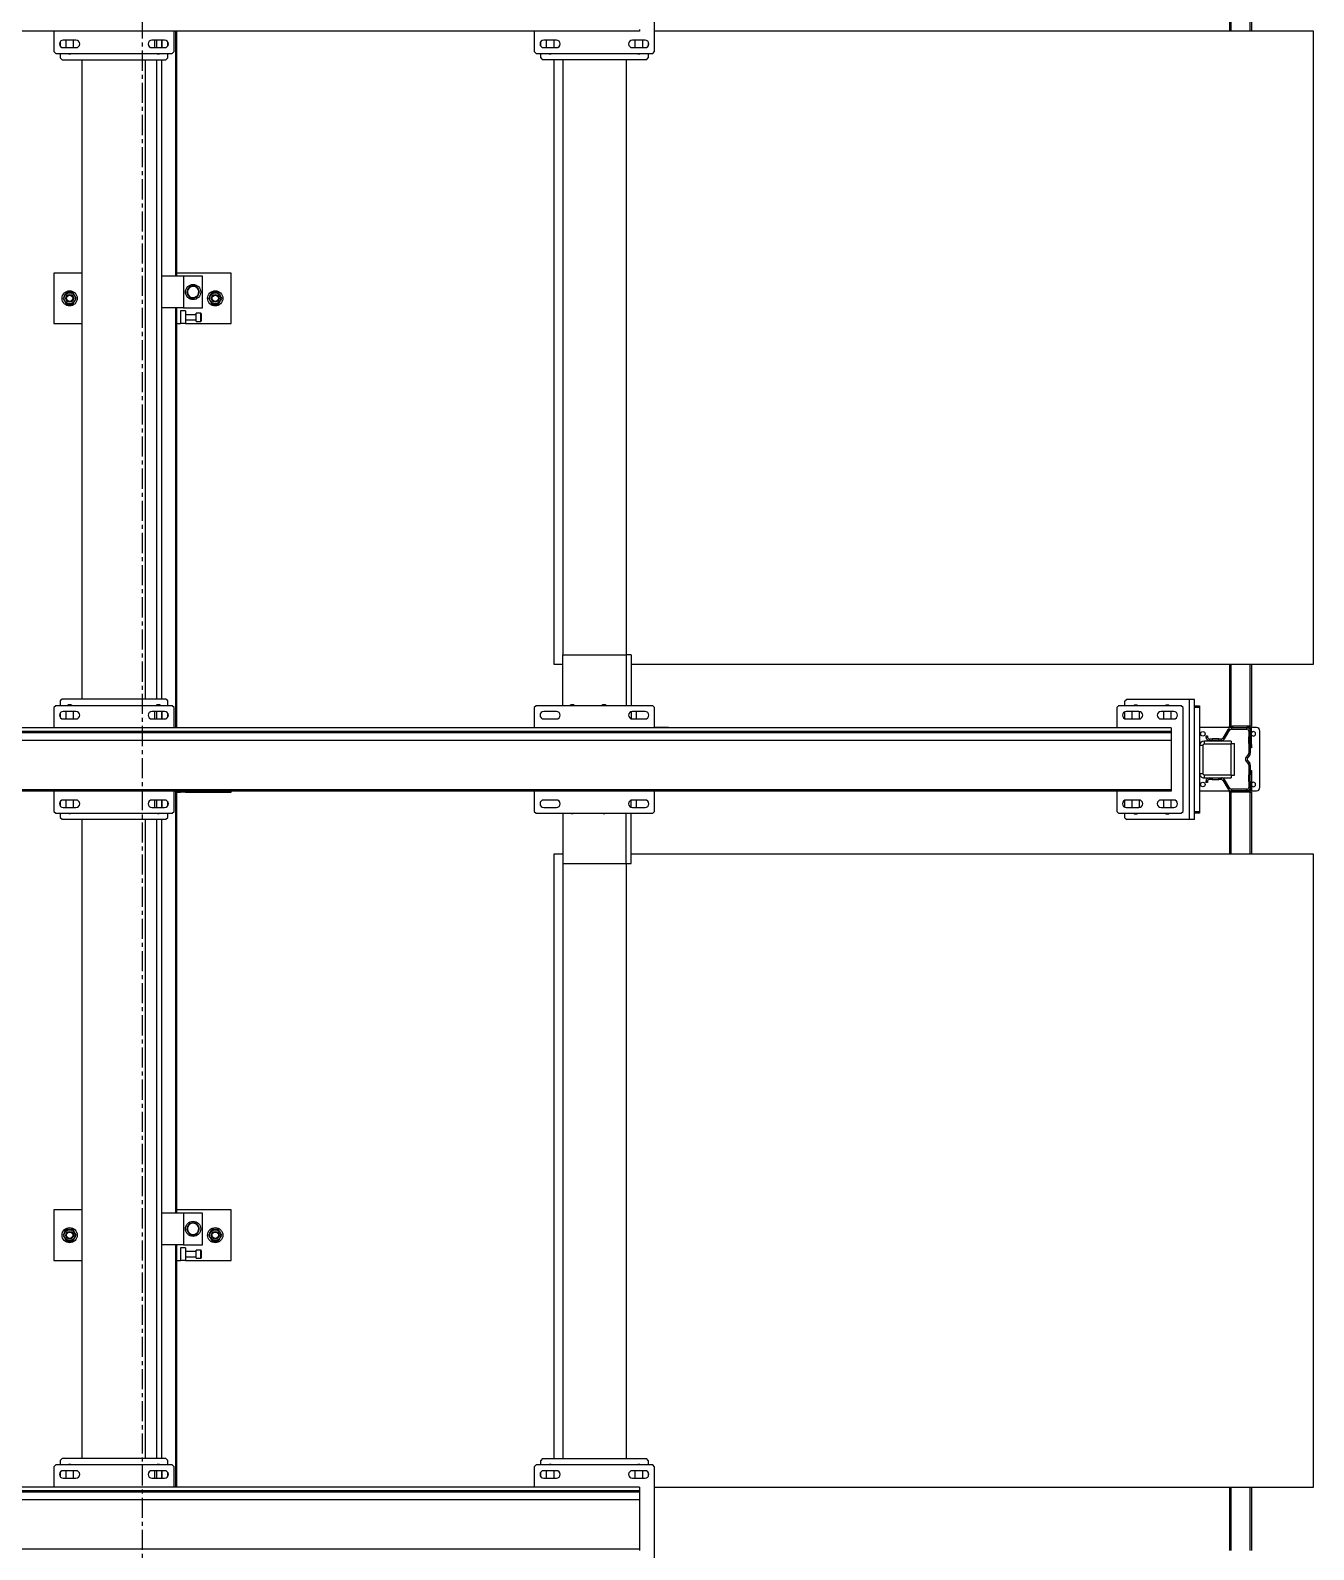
# Model space of a CAD drawing. Header units: millimetres. Extents: x 6622 to 532820, y 3370 to 359312.
# Drawn here: x 462973 to 465000, y 292841 to 295241 of the extents above; entities that cross this region are included whole.
import ezdxf

# ---------------------------------------------------------------- set-up
doc = ezdxf.new("R2010")
doc.units = ezdxf.units.MM
doc.linetypes.add('CENTER', pattern=[50.8, 31.75, -6.35, 6.35, -6.35])

# ---------------------------------------------------------------- blocks, each defined once
blk = doc.blocks.new('A$C6F3A12F4')
at = {"color": 2, "linetype": 'Continuous', "lineweight": 25}
for p, q in [((19385.2, 3700), (19385.2, 2659)), ((20385.2, 3700), (19385.2, 3700)), ((20385.2, 2622.1), (20385.2, 3700)), ((20685.2, 3700), (20685.2, 2622.1)), ((21685.2, 3700), (20685.2, 3700)), ((21685.2, 2659), (21685.2, 3700)), ((19285.2, 3602), (19385.2, 3602)), ((20385.2, 3602), (20483.2, 3602)), ((20483.2, 3599.5), (20483.2, 3602)), ((20485.2, 3610), (20485.2, 3601.8)), ((20486.2, 3602), (20486.2, 3600)), ((20512.2, 3602), (20486.2, 3602)), ((20580.2, 3615), (20490.2, 3615)), ((20512.2, 3600), (20512.2, 3602)), ((20512.2, 3602), (20517.2, 3602)), ((20517.2, 3602), (20517.2, 3600)), ((20553.2, 3600), (20553.2, 3602)), ((20553.2, 3602), (20558.2, 3602)), ((20558.2, 3602), (20558.2, 3600)), ((20558.2, 3602), (20584.2, 3602)), ((20584.2, 3600), (20584.2, 3602)), ((20585.2, 3601.8), (20585.2, 3610)), ((20587.2, 3599.5), (20587.2, 3602)), ((20587.2, 3602), (20685.2, 3602)), ((21685.2, 3602), (21785.2, 3602)), ((19285.2, 3599.5), (19385.2, 3599.5)), ((20385.2, 3599.5), (20483.2, 3599.5)), ((20483.2, 3599), (20483.2, 3599.5)), ((20485.2, 3599), (20483.2, 3599)), ((20483.2, 3599), (20483.2, 3572)), ((20485.2, 3599), (20485.2, 3594.5)), ((20487.7, 3594.5), (20485.2, 3594.5)), ((20485.2, 3570.1), (20485.2, 3594.5)), ((20490.7, 3600), (20486.2, 3600)), ((20487.7, 3570.1), (20487.7, 3594.5)), ((20490.7, 3600), (20490.7, 3597.5)), ((20490.7, 3600), (20499.8, 3600)), ((20490.7, 3597.5), (20499.8, 3597.5)), ((20499.8, 3600), (20499.8, 3597.5)), ((20510.6, 3600), (20499.8, 3600)), ((20510.6, 3597.5), (20499.8, 3597.5)), ((20510.6, 3597.5), (20510.6, 3600)), ((20510.6, 3600), (20525.8, 3600)), ((20510.6, 3597.5), (20525.8, 3597.5)), ((20525.8, 3597.5), (20525.8, 3600)), ((20529.2, 3598.8), (20527.6, 3596.8)), ((20527.6, 3596.8), (20531.8, 3593.5)), ((20529.2, 3598.8), (20533.3, 3595.5)), ((20531.8, 3593.5), (20533.3, 3595.5)), ((20537.1, 3595.5), (20541.2, 3598.8)), ((20537.1, 3595.5), (20538.6, 3593.5)), ((20538.6, 3593.5), (20542.8, 3596.8)), ((20542.8, 3596.8), (20541.2, 3598.8)), ((20544.6, 3600), (20544.6, 3597.5)), ((20544.6, 3600), (20559.8, 3600)), ((20544.6, 3597.5), (20559.8, 3597.5)), ((20559.8, 3600), (20559.8, 3597.5)), ((20570.6, 3600), (20559.8, 3600)), ((20570.6, 3597.5), (20559.8, 3597.5)), ((20570.6, 3600), (20579.7, 3600)), ((20570.6, 3597.5), (20570.6, 3600)), ((20570.6, 3597.5), (20579.7, 3597.5)), ((20579.7, 3600), (20584.2, 3600)), ((20579.7, 3597.5), (20579.7, 3600)), ((20582.7, 3594.5), (20582.7, 3570.1)), ((20585.2, 3594.5), (20582.7, 3594.5)), ((20587.2, 3599), (20585.2, 3599)), ((20585.2, 3599), (20585.2, 3594.5)), ((20585.2, 3594.5), (20585.2, 3570.1)), ((20587.2, 3599), (20587.2, 3599.5)), ((20587.2, 3599.5), (20685.2, 3599.5)), ((20587.2, 3599), (20587.2, 3572)), ((21685.2, 3599.5), (21785.2, 3599.5)), ((19285.2, 3569.5), (19385.2, 3569.5)), ((19285.2, 3567), (19385.2, 3567)), ((20385.2, 3569.5), (20483.2, 3569.5)), ((20385.2, 3567), (20483.2, 3567)), ((20483.2, 3572), (20485.2, 3572)), ((20483.2, 3567), (20483.2, 3572)), ((20485.2, 3567), (20483.2, 3567)), ((20485.2, 3570.1), (20485.2, 3567)), ((20485.2, 3570.1), (20487.7, 3570.1)), ((20485.2, 3567), (20485.2, 3520)), ((20489.1, 3567.5), (20487.8, 3565.4)), ((20501.8, 3556.9), (20487.8, 3565.4)), ((20503.1, 3559), (20489.1, 3567.5)), ((20501.8, 3556.9), (20503.1, 3559)), ((20503.2, 3550.3), (20503.2, 3554.3)), ((20505.7, 3554.3), (20503.2, 3554.3)), ((20505.7, 3550.3), (20505.7, 3554.3)), ((20506.7, 3569.9), (20511.7, 3569.9)), ((20506.7, 3569.9), (20506.7, 3526.9)), ((20560.7, 3574.9), (20510.7, 3574.9)), ((20510.7, 3569.9), (20510.7, 3574.9)), ((20560.7, 3569.9), (20510.7, 3569.9)), ((20511.7, 3569.9), (20511.7, 3526.9)), ((20559.7, 3526.9), (20559.7, 3569.9)), ((20559.7, 3569.9), (20564.7, 3569.9)), ((20560.7, 3569.9), (20560.7, 3574.9)), ((20564.7, 3526.9), (20564.7, 3569.9)), ((20567.2, 3554.3), (20564.7, 3554.3)), ((20567.2, 3554.3), (20567.2, 3550.3)), ((20581.3, 3567.5), (20567.3, 3559)), ((20567.3, 3559), (20568.6, 3556.9)), ((20582.6, 3565.4), (20568.6, 3556.9)), ((20582.6, 3565.4), (20581.3, 3567.5)), ((20582.7, 3570.1), (20585.2, 3570.1)), ((20585.2, 3572), (20587.2, 3572)), ((20585.2, 3567), (20585.2, 3570.1)), ((20587.2, 3567), (20585.2, 3567)), ((20585.2, 3520), (20585.2, 3567)), ((20587.2, 3572), (20587.2, 3567)), ((20587.2, 3569.5), (20685.2, 3569.5)), ((20587.2, 3567), (20685.2, 3567)), ((21685.2, 3569.5), (21785.2, 3569.5)), ((21685.2, 3567), (21785.2, 3567)), ((20498.2, 3530), (20498.2, 3532.5)), ((20498.2, 3532.5), (20500.2, 3532.5)), ((20498.2, 3530), (20500.2, 3530)), ((20500.2, 3530), (20500.2, 3532.5)), ((20505.7, 3550.3), (20503.2, 3550.3)), ((20503.2, 3550.3), (20503.2, 3539.5)), ((20503.2, 3539.5), (20505.7, 3539.5)), ((20503.2, 3535.5), (20503.2, 3539.5)), ((20503.2, 3535.5), (20505.7, 3535.5)), ((20505.7, 3550.3), (20505.7, 3539.5)), ((20505.7, 3535.5), (20505.7, 3539.5)), ((20567.2, 3550.3), (20564.7, 3550.3)), ((20564.7, 3539.5), (20567.2, 3539.5)), ((20564.7, 3535.5), (20567.2, 3535.5)), ((20567.2, 3539.5), (20567.2, 3550.3)), ((20567.2, 3539.5), (20567.2, 3535.5)), ((20570.2, 3532.5), (20570.2, 3530)), ((20570.2, 3532.5), (20572.2, 3532.5)), ((20570.2, 3530), (20572.2, 3530)), ((20572.2, 3532.5), (20572.2, 3530)), ((20630.7, 3511.9), (20440.7, 3511.9)), ((20440.7, 3511.9), (20440.7, 3503.9)), ((20450.7, 3511.9), (20450.7, 3519.9)), ((20450.7, 3519.9), (20453.7, 3519.9)), ((20453.7, 3519.9), (20453.7, 3511.9)), ((20453.7, 3519.9), (20617.7, 3519.9)), ((20506.7, 3526.9), (20511.7, 3526.9)), ((20513.7, 3524.9), (20513.7, 3519.9)), ((20513.7, 3524.9), (20557.7, 3524.9)), ((20557.7, 3519.9), (20557.7, 3524.9)), ((20559.7, 3526.9), (20564.7, 3526.9)), ((20617.7, 3511.9), (20617.7, 3519.9)), ((20617.7, 3519.9), (20620.7, 3519.9)), ((20620.7, 3519.9), (20620.7, 3511.9)), ((20630.7, 3511.9), (20630.7, 3503.9)), ((20630.7, 3503.9), (20440.7, 3503.9)), ((20440.7, 3503.9), (20440.7, 3404.9)), ((20453.7, 3494), (20450.7, 3491)), ((20450.7, 3491), (20450.7, 3392)), ((20617.7, 3494), (20453.7, 3494)), ((20620.7, 3491), (20617.7, 3494)), ((20620.7, 3392), (20620.7, 3491)), ((20630.7, 3503.9), (20630.7, 3404.9)), ((20459.7, 3479), (20459.7, 3459)), ((20471.7, 3474.9), (20459.7, 3474.9)), ((20459.7, 3462.9), (20471.7, 3462.9)), ((20471.7, 3459), (20471.7, 3479)), ((20485.7, 3475), (20485.7, 225)), ((20485.7, 3475), (20491.1, 3475)), ((20491.1, 225), (20491.1, 3475)), ((20491.1, 3475), (20493.7, 3475)), ((20493.7, 3475), (20493.7, 225)), ((20493.7, 3475), (20505.7, 3475)), ((20505.7, 3475), (20505.7, 225)), ((20505.7, 3475), (20583.1, 3475)), ((20583.1, 225), (20583.1, 3475)), ((20583.1, 3475), (20585.7, 3475)), ((20585.7, 3475), (20585.7, 225)), ((20599.7, 3479), (20599.7, 3459)), ((20611.7, 3474.9), (20599.7, 3474.9)), ((20599.7, 3462.9), (20611.7, 3462.9)), ((20611.7, 3459), (20611.7, 3479)), ((20459.7, 3424), (20459.7, 3404)), ((20459.7, 3412.9), (20471.7, 3412.9)), ((20471.6, 3424.9), (20459.8, 3424.9)), ((20471.7, 3404), (20471.7, 3424)), ((20599.7, 3424), (20599.7, 3404)), ((20599.7, 3412.9), (20611.7, 3412.9)), ((20611.6, 3424.9), (20599.8, 3424.9)), ((20611.7, 3404), (20611.7, 3424)), ((20440.7, 3404.9), (20443.7, 3401.9)), ((20450.7, 3401.9), (20443.7, 3401.9)), ((20450.7, 3392), (20453.7, 3389)), ((20453.7, 3389), (20485.7, 3389)), ((20471.3, 3401.9), (20460.1, 3401.9)), ((20585.7, 3389), (20617.7, 3389)), ((20611.3, 3401.9), (20600.1, 3401.9)), ((20617.7, 3389), (20620.7, 3392)), ((20627.7, 3401.9), (20620.7, 3401.9)), ((20627.7, 3401.9), (20630.7, 3404.9)), ((20485.2, 2680), (20485.2, 2659)), ((19417.2, 2659), (19253.2, 2659)), ((19399.2, 2644), (19399.2, 2624)), ((19399.2, 2640.1), (19411.2, 2640.1)), ((19402, 2649.1), (19408.4, 2649.1)), ((19411.2, 2624), (19411.2, 2644)), ((19420.2, 2656), (19417.2, 2659)), ((19420.2, 2472), (19420.2, 2656)), ((19420.2, 2649.1), (19427.2, 2649.1)), ((19430.2, 2646.1), (19427.2, 2649.1)), ((19430.2, 2646.1), (19430.2, 2482.1)), ((20453.7, 2659), (20450.7, 2656)), ((20450.7, 2656), (20450.7, 2472)), ((20485.7, 2659), (20453.7, 2659)), ((20459.7, 2644), (20459.7, 2624)), ((20471.7, 2624), (20471.7, 2644)), ((20617.7, 2659), (20585.7, 2659)), ((20599.7, 2644), (20599.7, 2624)), ((20611.7, 2624), (20611.7, 2644)), ((20620.7, 2656), (20617.7, 2659)), ((20620.7, 2472), (20620.7, 2656)), ((21643.2, 2649.1), (21640.2, 2646.1)), ((21640.2, 2482.1), (21640.2, 2646.1)), ((21643.2, 2649.1), (21650.2, 2649.1)), ((21653.2, 2659), (21650.2, 2656)), ((21650.2, 2656), (21650.2, 2472)), ((21817.2, 2659), (21653.2, 2659)), ((21659.2, 2644), (21659.2, 2624)), ((21659.2, 2640.1), (21671.2, 2640.1)), ((21662, 2649.1), (21668.4, 2649.1)), ((21671.2, 2624), (21671.2, 2644)), ((19382.6, 2635), (19385.2, 2635)), ((19385.2, 2635), (19385.2, 1065)), ((19411.2, 2628.1), (19399.2, 2628.1)), ((20370.2, 2622.1), (20370.2, 2614.1)), ((20370.2, 2622.1), (20450.7, 2622.1)), ((20459.7, 2630.1), (20471.7, 2630.1)), ((20460, 2622.1), (20471.4, 2622.1)), ((20599.7, 2630.1), (20611.7, 2630.1)), ((20611.4, 2622.1), (20600, 2622.1)), ((20700.2, 2622.1), (20620.7, 2622.1)), ((20700.2, 2614.1), (20700.2, 2622.1)), ((21671.2, 2628.1), (21659.2, 2628.1)), ((21685.2, 2635), (21685.2, 1065)), ((21685.2, 2635), (21690.6, 2635)), ((21690.6, 1065), (21690.6, 2635)), ((21690.6, 2635), (21693.2, 2635)), ((21693.2, 2635), (21693.2, 1065)), ((21693.2, 2635), (21705.2, 2635)), ((21705.2, 2635), (21705.2, 1065)), ((21705.2, 2635), (21782.6, 2635)), ((21782.6, 1065), (21782.6, 2635)), ((21782.6, 2635), (21785.2, 2635)), ((19430.2, 2614.1), (20370.2, 2614.1)), ((20370.2, 2614.1), (20450.7, 2614.1)), ((20370.2, 2514.1), (20370.2, 2614.1)), ((20700.2, 2614.1), (20620.7, 2614.1)), ((20700.2, 2514.1), (20700.2, 2614.1)), ((20700.2, 2614.1), (21640.2, 2614.1)), ((19399.2, 2504), (19399.2, 2484)), ((19399.2, 2500.1), (19411.2, 2500.1)), ((19399.2, 2500), (19411.2, 2500)), ((19411.2, 2484), (19411.2, 2504)), ((19430.2, 2514.1), (20370.2, 2514.1)), ((19430.2, 2500), (20385.2, 2500)), ((20450.7, 2514.1), (20370.2, 2514.1)), ((20385.2, 2500), (20385.2, 2514.1)), ((20459.7, 2504), (20459.7, 2484)), ((20471.7, 2484), (20471.7, 2504)), ((20599.7, 2504), (20599.7, 2484)), ((20611.7, 2484), (20611.7, 2504)), ((20620.7, 2514.1), (20700.2, 2514.1)), ((20685.2, 2514.1), (20685.2, 2500)), ((20685.2, 2500), (21640.2, 2500)), ((20700.2, 2514.1), (21640.2, 2514.1)), ((21659.2, 2504), (21659.2, 2484)), ((21659.2, 2500.1), (21671.2, 2500.1)), ((21659.2, 2500), (21671.2, 2500)), ((21671.2, 2484), (21671.2, 2504)), ((19411.2, 2488.1), (19399.2, 2488.1)), ((19408.7, 2479.1), (19401.7, 2479.1)), ((19427.2, 2479.1), (19420.2, 2479.1)), ((19427.2, 2479.1), (19430.2, 2482.1)), ((21640.2, 2482.1), (21643.2, 2479.1)), ((21650.2, 2479.1), (21643.2, 2479.1)), ((21671.2, 2488.1), (21659.2, 2488.1)), ((21668.7, 2479.1), (21661.7, 2479.1)), ((19385.2, 2469), (19417.2, 2469)), ((19417.2, 2469), (19420.2, 2472)), ((20450.7, 2472), (20453.7, 2469)), ((20453.7, 2469), (20485.7, 2469)), ((20585.7, 2469), (20617.7, 2469)), ((20617.7, 2469), (20620.7, 2472)), ((21650.2, 2472), (21653.2, 2469)), ((21653.2, 2469), (21685.2, 2469)), ((19847.2, 1990), (19767.2, 1990)), ((19767.2, 1990), (19767.2, 1904)), ((19847.2, 1918), (19847.2, 1990)), ((20587.2, 1990), (20585.7, 1990)), ((20587.2, 1918), (20587.2, 1990)), ((21247.2, 1990), (21247.2, 1904)), ((21327.2, 1990), (21247.2, 1990)), ((21327.2, 1918), (21327.2, 1990)), ((19822.2, 1945), (19772.2, 1945)), ((19772.2, 1945), (19772.2, 1915)), ((19816.8, 1965), (19816.2, 1965)), ((19816.6, 1963.2), (19816.2, 1963.2)), ((19816.3, 1962.2), (19816.6, 1963.2)), ((19822.2, 1915), (19822.2, 1945)), ((21302.2, 1945), (21252.2, 1945)), ((21252.2, 1945), (21252.2, 1915)), ((21296.7, 1965), (21296.2, 1965)), ((21296.6, 1963.2), (21296.2, 1963.2)), ((21296.3, 1962.2), (21296.6, 1963.2)), ((21302.2, 1915), (21302.2, 1945)), ((19792.2, 1937.3), (19788, 1934.4)), ((19788.8, 1924.2), (19793.4, 1922)), ((19796.4, 1940.2), (19792.2, 1937.3)), ((19793.4, 1922), (19798, 1919.8)), ((19801, 1938), (19796.4, 1940.2)), ((19798, 1919.8), (19802.2, 1922.7)), ((19805.6, 1935.8), (19801, 1938)), ((19802.2, 1922.7), (19806.4, 1925.6)), ((19806.7, 1930), (19806.1, 1930)), ((19806.6, 1928.2), (19806.2, 1928.2)), ((19806.4, 1927.4), (19806.6, 1928.2)), ((19830.7, 1942), (19830.7, 1935)), ((19843.7, 1942), (19830.7, 1942)), ((19843.7, 1935), (19830.7, 1935)), ((19831.7, 1943), (19842.7, 1943)), ((19833.2, 1935), (19833.2, 1918)), ((19841.2, 1918), (19841.2, 1935)), ((19843.7, 1935), (19843.7, 1942)), ((21272.2, 1937.3), (21268, 1934.4)), ((21268.7, 1924.2), (21273.4, 1922)), ((21276.4, 1940.2), (21272.2, 1937.3)), ((21273.4, 1922), (21278, 1919.8)), ((21281, 1938), (21276.4, 1940.2)), ((21278, 1919.8), (21282.2, 1922.7)), ((21285.6, 1935.8), (21281, 1938)), ((21282.2, 1922.7), (21286.4, 1925.6)), ((21286.7, 1930), (21286.1, 1930)), ((21286.6, 1928.2), (21286.2, 1928.2)), ((21286.4, 1927.4), (21286.6, 1928.2)), ((21310.7, 1942), (21310.7, 1935)), ((21323.7, 1942), (21310.7, 1942)), ((21323.7, 1935), (21310.7, 1935)), ((21311.7, 1943), (21322.7, 1943)), ((21313.2, 1935), (21313.2, 1918)), ((21321.2, 1918), (21321.2, 1935)), ((21323.7, 1935), (21323.7, 1942)), ((19385.2, 1904), (19772.2, 1904)), ((19772.2, 1902.7), (19385.2, 1902.7)), ((19417.2, 1900), (19385.2, 1900)), ((19420.2, 1897), (19417.2, 1900)), ((19420.2, 1713), (19420.2, 1897)), ((19772.2, 1915), (19822.2, 1915)), ((19772.2, 1915), (19772.2, 1880.2)), ((19822.2, 1915), (19822.2, 1880.2)), ((19822.2, 1904), (20485.7, 1904)), ((20485.7, 1902.7), (19822.2, 1902.7)), ((19827.2, 1918), (19827.2, 1910)), ((19827.2, 1918), (19847.2, 1918)), ((19827.2, 1910), (19847.2, 1910)), ((19847.2, 1918), (19847.2, 1910)), ((19847.2, 1904), (19847.2, 1910)), ((20453.7, 1900), (20450.7, 1897)), ((20450.7, 1897), (20450.7, 1713)), ((20485.7, 1900), (20453.7, 1900)), ((20585.7, 1918), (20587.2, 1918)), ((20585.7, 1910), (20587.2, 1910)), ((20585.7, 1904), (21252.2, 1904)), ((21252.2, 1902.7), (20585.7, 1902.7)), ((20617.7, 1900), (20585.7, 1900)), ((20587.2, 1918), (20587.2, 1910)), ((20587.2, 1904), (20587.2, 1910)), ((20620.7, 1897), (20617.7, 1900)), ((20620.7, 1713), (20620.7, 1897)), ((21252.2, 1915), (21302.2, 1915)), ((21252.2, 1915), (21252.2, 1880.2)), ((21302.2, 1915), (21302.2, 1880.2)), ((21302.2, 1904), (21685.2, 1904)), ((21685.2, 1902.7), (21302.2, 1902.7)), ((21307.2, 1918), (21327.2, 1918)), ((21307.2, 1918), (21307.2, 1910)), ((21307.2, 1910), (21327.2, 1910)), ((21327.2, 1918), (21327.2, 1910)), ((21327.2, 1904), (21327.2, 1910)), ((21653.2, 1900), (21650.2, 1897)), ((21650.2, 1897), (21650.2, 1713)), ((21685.2, 1900), (21653.2, 1900)), ((19399.2, 1885), (19399.2, 1865)), ((19411.2, 1881), (19399.2, 1881)), ((19399.2, 1880.2), (19411.2, 1880.2)), ((19411.2, 1872.8), (19399.2, 1872.8)), ((19408.5, 1890), (19401.9, 1890)), ((19411.2, 1865), (19411.2, 1885)), ((19427.2, 1890), (19420.2, 1890)), ((19420.8, 1872.8), (19420.2, 1872.8)), ((19430.2, 1887), (19427.2, 1890)), ((19430.2, 1723), (19430.2, 1887)), ((19430.2, 1880.2), (20440.2, 1880.2)), ((20440.2, 1872.8), (19430.2, 1872.8)), ((20443.2, 1890), (20440.2, 1887)), ((20440.2, 1887), (20440.2, 1723)), ((20450.7, 1890), (20443.2, 1890)), ((20450.7, 1872.8), (20449.6, 1872.8)), ((20459.7, 1885), (20459.7, 1865)), ((20471.7, 1881), (20459.7, 1881)), ((20459.7, 1880.2), (20471.7, 1880.2)), ((20471.7, 1872.8), (20459.7, 1872.8)), ((20469, 1890), (20462.4, 1890)), ((20471.7, 1865), (20471.7, 1885)), ((20599.7, 1885), (20599.7, 1865)), ((20611.7, 1881), (20599.7, 1881)), ((20599.7, 1880.2), (20611.7, 1880.2)), ((20611.7, 1872.8), (20599.7, 1872.8)), ((20609, 1890), (20602.4, 1890)), ((20611.7, 1865), (20611.7, 1885)), ((20627.2, 1890), (20620.7, 1890)), ((20620.8, 1872.8), (20620.7, 1872.8)), ((20630.2, 1887), (20627.2, 1890)), ((20630.2, 1723), (20630.2, 1887)), ((20630.2, 1880.2), (21640.2, 1880.2)), ((21640.2, 1872.8), (20630.2, 1872.8)), ((21643.2, 1890), (21640.2, 1887)), ((21640.2, 1887), (21640.2, 1723)), ((21650.2, 1890), (21643.2, 1890)), ((21650.2, 1872.8), (21649.6, 1872.8)), ((21659.2, 1885), (21659.2, 1865)), ((21671.2, 1881), (21659.2, 1881)), ((21659.2, 1880.2), (21671.2, 1880.2)), ((21671.2, 1872.8), (21659.2, 1872.8)), ((21668.5, 1890), (21661.9, 1890)), ((21671.2, 1865), (21671.2, 1885)), ((19399.2, 1869), (19411.2, 1869)), ((20440.2, 1855), (19430.2, 1855)), ((20459.7, 1869), (20471.7, 1869)), ((20599.7, 1869), (20611.7, 1869)), ((21640.2, 1855), (20630.2, 1855)), ((21659.2, 1869), (21671.2, 1869)), ((20440.2, 1755), (19430.2, 1755)), ((19767.2, 1755), (19767.2, 1710)), ((19847.2, 1710), (19847.2, 1755)), ((21640.2, 1755), (20630.2, 1755)), ((21247.2, 1755), (21247.2, 1710)), ((21327.2, 1710), (21327.2, 1755)), ((19399.2, 1745), (19399.2, 1725)), ((19411.2, 1741), (19399.2, 1741)), ((19399.2, 1729), (19411.2, 1729)), ((19411.2, 1725), (19411.2, 1745)), ((19816.8, 1735), (19816.2, 1735)), ((19816.6, 1733.2), (19816.2, 1733.2)), ((19816.3, 1732.2), (19816.6, 1733.2)), ((20459.7, 1745), (20459.7, 1725)), ((20471.7, 1741), (20459.7, 1741)), ((20459.7, 1729), (20471.7, 1729)), ((20471.7, 1725), (20471.7, 1745)), ((20599.7, 1745), (20599.7, 1725)), ((20611.7, 1741), (20599.7, 1741)), ((20599.7, 1729), (20611.7, 1729)), ((20611.7, 1725), (20611.7, 1745)), ((21296.7, 1735), (21296.2, 1735)), ((21296.6, 1733.2), (21296.2, 1733.2)), ((21296.3, 1732.2), (21296.6, 1733.2)), ((21659.2, 1745), (21659.2, 1725)), ((21671.2, 1741), (21659.2, 1741)), ((21659.2, 1729), (21671.2, 1729)), ((21671.2, 1725), (21671.2, 1745)), ((19385.2, 1710), (19417.2, 1710)), ((19401.9, 1720), (19408.5, 1720)), ((19417.2, 1710), (19420.2, 1713)), ((19420.2, 1720), (19427.2, 1720)), ((19427.2, 1720), (19430.2, 1723)), ((19767.2, 1710), (19847.2, 1710)), ((20440.2, 1723), (20443.2, 1720)), ((20443.2, 1720), (20450.7, 1720)), ((20450.7, 1713), (20453.7, 1710)), ((20453.7, 1710), (20485.7, 1710)), ((20462.4, 1720), (20469, 1720)), ((20585.7, 1710), (20617.7, 1710)), ((20602.4, 1720), (20609, 1720)), ((20617.7, 1710), (20620.7, 1713)), ((20620.7, 1720), (20627.2, 1720)), ((20627.2, 1720), (20630.2, 1723)), ((21247.2, 1710), (21327.2, 1710)), ((21640.2, 1723), (21643.2, 1720)), ((21643.2, 1720), (21650.2, 1720)), ((21650.2, 1713), (21653.2, 1710)), ((21653.2, 1710), (21685.2, 1710)), ((21661.9, 1720), (21668.5, 1720))]:
    blk.add_line(p, q, dxfattribs=at)
at = {"color": 2, "linetype": 'Continuous', "lineweight": 25, "flags": 128}
for points in [[(19816.8, 1965), (19816.6, 1966.9), (19816.3, 1967.9)], [(21296.7, 1965), (21296.6, 1966.9), (21296.3, 1967.9)], [(19816.8, 1735), (19816.6, 1736.9), (19816.3, 1737.9)], [(21296.7, 1735), (21296.6, 1736.9), (21296.3, 1737.9)]]:
    blk.add_lwpolyline(points, dxfattribs=at)
at = {"color": 2, "linetype": 'Continuous', "lineweight": 25}
for centre, radius in [((20495.2, 3525), 3.5), ((20575.2, 3525), 3.5), ((19807.2, 1965), 12), ((19807.2, 1965), 8.62), ((19807.2, 1965), 6), ((19807.2, 1965), 5), ((21287.2, 1965), 12), ((21287.2, 1965), 8.63), ((21287.2, 1965), 6), ((21287.2, 1965), 5), ((19797.2, 1930), 12), ((21277.2, 1930), 12), ((19807.2, 1735), 12), ((19807.2, 1735), 8.63), ((19807.2, 1735), 6), ((19807.2, 1735), 5), ((21287.2, 1735), 12), ((21287.2, 1735), 8.62), ((21287.2, 1735), 6), ((21287.2, 1735), 5)]:
    blk.add_circle(centre, radius, dxfattribs=at)
for centre, radius, start, end in [((20486.2, 3599), 3, 90, 180), ((20490.2, 3610), 5, 90, 180), ((20495.2, 3605), 3.5, 301.0027, 180), ((20495.2, 3605), 3.5, 180, 238.9973), ((20575.2, 3605), 3.5, 301.0027, 180), ((20575.2, 3605), 3.5, 180, 238.9973), ((20580.2, 3610), 5, 0, 90), ((20584.2, 3599), 3, 0, 90), ((20486.2, 3599), 1, 90, 180), ((20490.7, 3594.5), 5.5, 90, 180), ((20490.7, 3594.5), 3, 90, 180), ((20525.8, 3594.5), 5.5, 51.3402, 90), ((20525.8, 3594.5), 3, 51.3402, 90), ((20535.2, 3597.8), 5.5, 231.3402, 308.6598), ((20535.2, 3597.8), 3, 231.3402, 308.6598), ((20544.6, 3594.5), 5.5, 90, 128.6598), ((20544.6, 3594.5), 3, 90, 128.6598), ((20579.7, 3594.5), 5.5, 0, 90), ((20579.7, 3594.5), 3, 0, 90), ((20584.2, 3599), 1, 0, 90), ((20490.7, 3570.1), 5.5, 180, 238.5704), ((20490.7, 3570.1), 3, 180, 238.5704), ((20500.2, 3554.3), 3, 0, 58.5704), ((20500.2, 3554.3), 5.5, 0, 58.5704), ((20570.2, 3554.3), 5.5, 121.4296, 180), ((20570.2, 3554.3), 3, 121.4296, 180), ((20579.7, 3570.1), 3, 301.4296, 0), ((20579.7, 3570.1), 5.5, 301.4296, 0), ((20500.2, 3535.5), 5.5, 270, 0), ((20500.2, 3535.5), 3, 270, 0), ((20570.2, 3535.5), 5.5, 180, 270), ((20570.2, 3535.5), 3, 180, 270), ((20513.7, 3526.9), 7, 180, 270), ((20513.7, 3526.9), 2, 180, 270), ((20557.7, 3526.9), 7, 270, 0), ((20557.7, 3526.9), 2, 270, 0), ((20465.7, 3479), 6, 0, 180), ((20605.7, 3479), 6, 0, 180), ((20455.7, 3468.9), 6, 146.4427, 213.5573), ((20465.7, 3459), 6, 180, 0), ((20605.7, 3459), 6, 180, 0), ((20615.7, 3468.9), 6, 326.4427, 33.5573), ((20455.7, 3418.9), 6, 146.4427, 213.5573), ((20465.7, 3424), 6, 0, 180), ((20605.7, 3424), 6, 0, 180), ((20615.7, 3418.9), 6, 326.4427, 33.5573), ((20465.7, 3404), 6, 180, 0), ((20605.7, 3404), 6, 180, 0), ((20490.2, 2680), 5, 154.1581, 180), ((19405.2, 2644), 6, 0, 180), ((20465.7, 2644), 6, 0, 180), ((20605.7, 2644), 6, 0, 180), ((21665.2, 2644), 6, 0, 180), ((19405.2, 2624), 6, 180, 0), ((19415.2, 2634.1), 6, 326.4427, 33.5573), ((20465.7, 2624), 6, 180, 0), ((20605.7, 2624), 6, 180, 0), ((21655.2, 2634.1), 6, 146.4427, 213.5573), ((21665.2, 2624), 6, 180, 0), ((20455.2, 2579.1), 6, 138.5904, 221.4096), ((20615.2, 2579.1), 6, 336.4435, 23.5565), ((20455.2, 2529.1), 6, 138.5904, 221.4096), ((20615.2, 2529.1), 6, 336.4435, 23.5565), ((19405.2, 2504), 6, 0, 180), ((19415.2, 2494.1), 6, 326.4427, 33.5573), ((20465.7, 2504), 6, 0, 180), ((20605.7, 2504), 6, 0, 180), ((21655.2, 2494.1), 6, 146.4427, 213.5573), ((21665.2, 2504), 6, 0, 180), ((19405.2, 2484), 6, 180, 0), ((20465.7, 2484), 6, 180, 0), ((20605.7, 2484), 6, 180, 0), ((21665.2, 2484), 6, 180, 0), ((19807.2, 1965), 9.55, 221.2996, 256.7088), ((19807.2, 1965), 9.55, 349.1982, 0), ((21287.2, 1965), 9.55, 221.2996, 256.7088), ((21287.2, 1965), 9.55, 349.1982, 0), ((19797.2, 1930), 9.55, 165.3637, 203.9741), ((19797.2, 1930), 8.86, 124.3653, 184.3653), ((19797.2, 1930), 8.86, 184.3653, 244.3653), ((19797.2, 1930), 9.55, 104.5207, 143.3519), ((19797.2, 1930), 9.55, 224.4516, 265.4367), ((19797.2, 1930), 8.87, 64.3653, 124.3653), ((19797.2, 1930), 8.87, 244.3653, 304.3653), ((19797.2, 1930), 9.55, 42.9611, 84.8708), ((19797.2, 1930), 9.55, 283.449, 324.061), ((19797.2, 1930), 8.87, 4.3653, 64.3653), ((19797.2, 1930), 8.87, 304.3653, 4.3653), ((19797.2, 1930), 9.55, 0, 24.9691), ((19797.2, 1930), 9.55, 349.1982, 0), ((19831.7, 1942), 1, 90, 180), ((19842.7, 1942), 1, 0, 90), ((21277.2, 1930), 9.55, 165.3637, 203.9741), ((21277.2, 1930), 8.87, 124.3653, 184.3653), ((21277.2, 1930), 8.87, 184.3653, 244.3653), ((21277.2, 1930), 9.55, 104.5207, 143.3519), ((21277.2, 1930), 9.55, 224.4516, 265.4367), ((21277.2, 1930), 8.87, 64.3653, 124.3653), ((21277.2, 1930), 8.86, 244.3653, 304.3653), ((21277.2, 1930), 9.55, 42.9611, 84.8708), ((21277.2, 1930), 9.55, 283.449, 324.061), ((21277.2, 1930), 8.87, 4.3653, 64.3653), ((21277.2, 1930), 8.86, 304.3653, 4.3653), ((21277.2, 1930), 9.55, 0, 24.9691), ((21277.2, 1930), 9.55, 349.1982, 0), ((21311.7, 1942), 1, 90, 180), ((21322.7, 1942), 1, 0, 90), ((19405.2, 1885), 6, 0, 180), ((19415.2, 1875), 6, 326.4427, 33.5573), ((20455.2, 1875), 6, 138.5904, 221.4096), ((20465.7, 1885), 6, 0, 180), ((20605.7, 1885), 6, 0, 180), ((20615.2, 1875), 6, 336.4435, 23.5565), ((21655.2, 1875), 6, 146.4427, 213.5573), ((21665.2, 1885), 6, 0, 180), ((19405.2, 1865), 6, 180, 0), ((20465.7, 1865), 6, 180, 0), ((20605.7, 1865), 6, 180, 0), ((21665.2, 1865), 6, 180, 0), ((19405.2, 1745), 6, 0, 180), ((19415.2, 1735), 6, 326.4427, 33.5573), ((19807.2, 1735), 9.55, 221.2996, 256.7088), ((19807.2, 1735), 9.55, 349.1982, 0), ((20455.2, 1735), 6, 138.5904, 221.4096), ((20465.7, 1745), 6, 0, 180), ((20605.7, 1745), 6, 0, 180), ((20615.2, 1735), 6, 336.4435, 23.5565), ((21287.2, 1735), 9.55, 221.2996, 256.7088), ((21287.2, 1735), 9.55, 349.1982, 0), ((21655.2, 1735), 6, 146.4427, 213.5573), ((21665.2, 1745), 6, 0, 180), ((19405.2, 1725), 6, 180, 0), ((20465.7, 1725), 6, 180, 0), ((20605.7, 1725), 6, 180, 0), ((21665.2, 1725), 6, 180, 0)]:
    blk.add_arc(centre, radius, start, end, dxfattribs=at)
for points, knots in [([(19807.2, 1975.4), (19806.4, 1974.9), (19804.8, 1974), (19802.5, 1972.7), (19800.3, 1971.4), (19798.9, 1970.6), (19798.2, 1970.2)], [0, 0, 0, 0, 0.264614, 0.534903, 0.765363, 1, 1, 1, 1]), ([(19798.2, 1970.2), (19798.2, 1969.8), (19798.2, 1968.5), (19798.2, 1966.2), (19798.2, 1963.2), (19798.2, 1961.1), (19798.2, 1959.8)], [0, 0, 0, 0, 0.131003, 0.38054, 0.636178, 1, 1, 1, 1]), ([(19816.2, 1970.2), (19815.4, 1970.6), (19813.8, 1971.6), (19811.5, 1972.9), (19809.3, 1974.2), (19807.9, 1975), (19807.2, 1975.4)], [0, 0, 0, 0, 0.264613, 0.53506, 0.765363, 1, 1, 1, 1]), ([(19816.2, 1959.8), (19816.2, 1961.1), (19816.2, 1963.2), (19816.2, 1966.2), (19816.2, 1968.4), (19816.2, 1969.8), (19816.2, 1970.2)], [0, 0, 0, 0, 0.363821, 0.613049, 0.868997, 1, 1, 1, 1]), ([(21287.2, 1975.4), (21286.4, 1974.9), (21284.8, 1974), (21282.5, 1972.7), (21280.3, 1971.4), (21278.9, 1970.6), (21278.2, 1970.2)], [0, 0, 0, 0, 0.264655, 0.534987, 0.765327, 1, 1, 1, 1]), ([(21278.2, 1970.2), (21278.2, 1969.8), (21278.2, 1968.5), (21278.2, 1966.2), (21278.2, 1963.2), (21278.2, 1961.1), (21278.2, 1959.8)], [0, 0, 0, 0, 0.131003, 0.38054, 0.636178, 1, 1, 1, 1]), ([(21296.2, 1970.2), (21295.4, 1970.6), (21293.8, 1971.6), (21291.5, 1972.9), (21289.3, 1974.2), (21287.9, 1975), (21287.2, 1975.4)], [0, 0, 0, 0, 0.264614, 0.534904, 0.765363, 1, 1, 1, 1]), ([(21296.2, 1959.8), (21296.2, 1961.1), (21296.2, 1963.2), (21296.2, 1966.2), (21296.2, 1968.4), (21296.2, 1969.8), (21296.2, 1970.2)], [0, 0, 0, 0, 0.363821, 0.613049, 0.868997, 1, 1, 1, 1]), ([(19798.2, 1959.8), (19799, 1959.4), (19800.6, 1958.4), (19802.9, 1957.1), (19805.1, 1955.8), (19806.5, 1955), (19807.2, 1954.6)], [0, 0, 0, 0, 0.264614, 0.534903, 0.765363, 1, 1, 1, 1]), ([(19807.2, 1954.6), (19808, 1955.1), (19809.6, 1956), (19811.9, 1957.3), (19814.1, 1958.6), (19815.5, 1959.4), (19816.2, 1959.8)], [0, 0, 0, 0, 0.264614, 0.534905, 0.76521, 1, 1, 1, 1]), ([(21278.2, 1959.8), (21279, 1959.4), (21280.6, 1958.4), (21282.9, 1957.1), (21285.1, 1955.8), (21286.5, 1955), (21287.2, 1954.6)], [0, 0, 0, 0, 0.264501, 0.534988, 0.765328, 1, 1, 1, 1]), ([(21287.2, 1954.6), (21288, 1955.1), (21289.6, 1956), (21291.9, 1957.3), (21294.1, 1958.6), (21295.5, 1959.4), (21296.2, 1959.8)], [0, 0, 0, 0, 0.264614, 0.534903, 0.765363, 1, 1, 1, 1]), ([(19788, 1934.4), (19788, 1934), (19788.1, 1932.3), (19788.3, 1930.6), (19788.4, 1929.3)], [0, 0, 0, 0, 0.253081, 1, 1, 1, 1]), ([(19788.4, 1929.3), (19788.5, 1927.7), (19788.6, 1925.9), (19788.7, 1924.3), (19788.8, 1924.2)], [0, 0, 0, 0, 0.97299, 1, 1, 1, 1]), ([(19806, 1930.7), (19805.9, 1932), (19805.8, 1933.7), (19805.7, 1935.4), (19805.6, 1935.8)], [0, 0, 0, 0, 0.746939, 1, 1, 1, 1]), ([(19806.4, 1925.6), (19806.4, 1925.6), (19806.3, 1927.3), (19806.2, 1929), (19806, 1930.7)], [0, 0, 0, 0, 0.027011, 1, 1, 1, 1]), ([(21268, 1934.4), (21268, 1934), (21268.1, 1932.3), (21268.3, 1930.6), (21268.4, 1929.3)], [0, 0, 0, 0, 0.2530598, 1, 1, 1, 1]), ([(21268.4, 1929.3), (21268.5, 1927.7), (21268.6, 1926), (21268.7, 1924.3), (21268.7, 1924.2)], [0, 0, 0, 0, 0.973018, 1, 1, 1, 1]), ([(21286, 1930.7), (21285.9, 1932), (21285.8, 1933.7), (21285.7, 1935.4), (21285.6, 1935.8)], [0, 0, 0, 0, 0.746918, 1, 1, 1, 1]), ([(21286.4, 1925.6), (21286.4, 1925.6), (21286.3, 1927.3), (21286.2, 1929), (21286, 1930.7)], [0, 0, 0, 0, 0.0270117, 1, 1, 1, 1]), ([(19807.2, 1745.4), (19806.4, 1744.9), (19804.8, 1744), (19802.5, 1742.7), (19800.3, 1741.4), (19798.9, 1740.6), (19798.2, 1740.2)], [0, 0, 0, 0, 0.264614, 0.534903, 0.765363, 1, 1, 1, 1]), ([(19798.2, 1740.2), (19798.2, 1739.8), (19798.2, 1738.5), (19798.2, 1736.2), (19798.2, 1733.2), (19798.2, 1731.1), (19798.2, 1729.8)], [0, 0, 0, 0, 0.1310035, 0.3805405, 0.636178, 1, 1, 1, 1]), ([(19798.2, 1729.8), (19799, 1729.4), (19800.6, 1728.4), (19802.9, 1727.1), (19805.1, 1725.8), (19806.5, 1725), (19807.2, 1724.6)], [0, 0, 0, 0, 0.264614, 0.534904, 0.765363, 1, 1, 1, 1]), ([(19816.2, 1740.2), (19815.4, 1740.6), (19813.8, 1741.6), (19811.5, 1742.9), (19809.3, 1744.2), (19807.9, 1745), (19807.2, 1745.4)], [0, 0, 0, 0, 0.264613, 0.535059, 0.765363, 1, 1, 1, 1]), ([(19807.2, 1724.6), (19808, 1725.1), (19809.6, 1726), (19811.9, 1727.3), (19814.1, 1728.6), (19815.5, 1729.4), (19816.2, 1729.8)], [0, 0, 0, 0, 0.264614, 0.534905, 0.76521, 1, 1, 1, 1]), ([(19816.2, 1729.8), (19816.2, 1731.1), (19816.2, 1733.2), (19816.2, 1736.2), (19816.2, 1738.4), (19816.2, 1739.8), (19816.2, 1740.2)], [0, 0, 0, 0, 0.363821, 0.613048, 0.868997, 1, 1, 1, 1]), ([(21287.2, 1745.4), (21286.4, 1744.9), (21284.8, 1744), (21282.5, 1742.7), (21280.3, 1741.4), (21278.9, 1740.6), (21278.2, 1740.2)], [0, 0, 0, 0, 0.264655, 0.534987, 0.765327, 1, 1, 1, 1]), ([(21278.2, 1740.2), (21278.2, 1739.8), (21278.2, 1738.5), (21278.2, 1736.2), (21278.2, 1733.2), (21278.2, 1731.1), (21278.2, 1729.8)], [0, 0, 0, 0, 0.1310035, 0.3805405, 0.636178, 1, 1, 1, 1]), ([(21278.2, 1729.8), (21279, 1729.4), (21280.6, 1728.4), (21282.9, 1727.1), (21285.1, 1725.8), (21286.5, 1725), (21287.2, 1724.6)], [0, 0, 0, 0, 0.2645011, 0.5349887, 0.7653276, 1, 1, 1, 1]), ([(21296.2, 1740.2), (21295.4, 1740.6), (21293.8, 1741.6), (21291.5, 1742.9), (21289.3, 1744.2), (21287.9, 1745), (21287.2, 1745.4)], [0, 0, 0, 0, 0.264614, 0.534903, 0.765363, 1, 1, 1, 1]), ([(21287.2, 1724.6), (21288, 1725.1), (21289.6, 1726), (21291.9, 1727.3), (21294.1, 1728.6), (21295.5, 1729.4), (21296.2, 1729.8)], [0, 0, 0, 0, 0.264614, 0.534903, 0.765363, 1, 1, 1, 1]), ([(21296.2, 1729.8), (21296.2, 1731.1), (21296.2, 1733.2), (21296.2, 1736.2), (21296.2, 1738.4), (21296.2, 1739.8), (21296.2, 1740.2)], [0, 0, 0, 0, 0.363821, 0.613048, 0.868997, 1, 1, 1, 1])]:
    blk.add_open_spline(points, degree=3, knots=knots, dxfattribs=at)

msp = doc.modelspace()

# ---------------------------------------------------------------- linework, layer by layer
at = {"color": 1, "linetype": 'CENTER'}
msp.add_line((463150, 268660), (463150, 314819.539), dxfattribs=at)

# ---------------------------------------------------------------- block references
at = {"color": 0, "rotation": 270}
msp.add_blockref('A$C6F3A12F4', (461300, 314625.198), dxfattribs=at)

doc.saveas('drawing.dxf')
